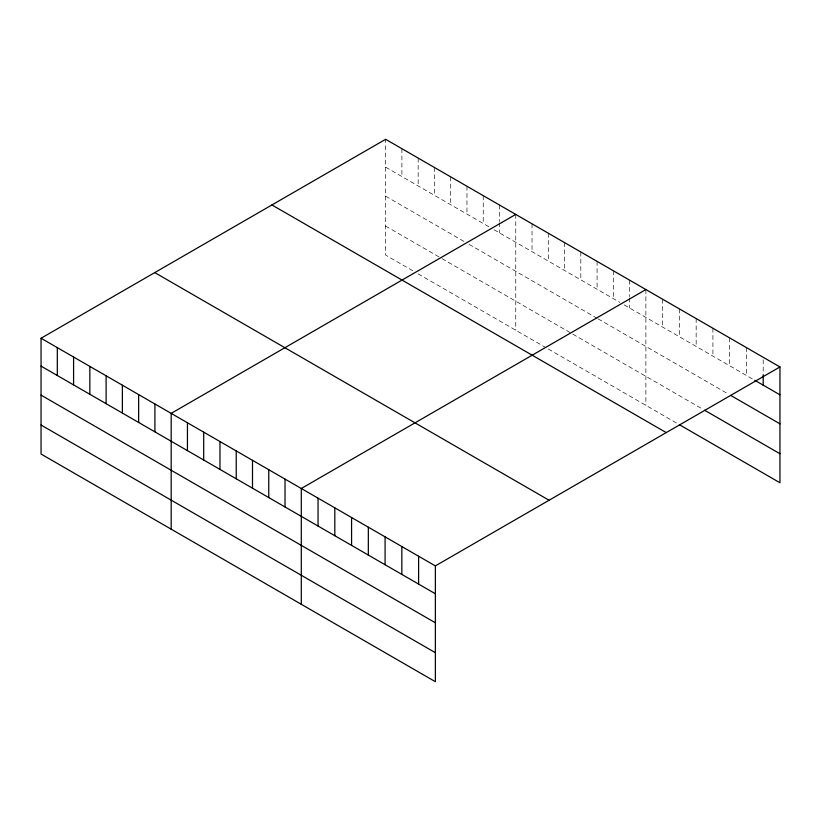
<?xml version="1.0" encoding="UTF-8"?>
<svg xmlns="http://www.w3.org/2000/svg" width="821" height="821" viewBox="0 0 821 821"><rect width="100%" height="100%" fill="white"/><g stroke="black" fill="none" stroke-linecap="round" stroke-linejoin="round"><path stroke-width="0.62" stroke-dasharray="4.11 3.08" d="M385.634 167.166L489.737 227.263M494.068 229.767L619.855 302.395M624.196 304.899L753.76 379.702M385.634 196.188L464.789 241.887M469.13 244.391L597.083 318.261M598.17 318.887L728.627 394.213M385.634 226.083L440.939 258.01M442.026 258.636L703.494 409.597M412.747 270.756L385.634 255.105L385.634 139.303M418.166 273.886L546.119 347.755M548.295 349.007L678.351 424.098M763.191 359.814L763.191 375.012M746.433 347.601L746.433 375.474M729.674 337.934L729.674 365.797M712.915 328.256L712.915 356.119M696.157 318.579L696.157 346.441M679.398 308.901L679.398 336.774M662.639 299.224L662.639 327.097M645.881 289.556L645.881 405.348M629.615 280.166L629.615 296.627M629.615 297.89L629.615 308.029M613.349 270.766L613.349 298.639M597.083 261.376L597.083 289.249M580.816 251.985L580.816 279.858M564.55 242.595L564.55 270.468M548.295 233.205L548.295 261.078M532.029 223.815L532.029 251.688M515.762 214.425L515.762 330.227M499.496 205.034L499.496 221.506M499.496 222.768L499.496 232.897M483.23 195.644L483.23 223.507M466.964 186.254L466.964 214.117M450.698 176.864L450.698 204.727M434.432 167.474L434.432 195.336M418.166 158.084L418.166 185.946M401.9 148.693L401.9 176.556"/><path stroke-width="1.23" d="M41.05 338.242L435.366 565.895L435.366 681.697L41.05 454.044L41.05 338.242L385.634 139.303L779.95 366.956L779.95 482.758L679.398 424.703M515.762 214.425L171.179 413.374L171.179 529.176M645.881 289.556L301.297 488.495L301.297 604.297M435.366 565.895L779.95 366.956M754.817 380.308L779.95 394.819M730.721 395.414L779.95 423.841M704.541 410.202L779.95 453.736M271.925 204.952L666.242 432.605M154.759 272.593L549.075 500.246M41.05 366.115L435.366 593.768M41.05 395.127L435.366 622.78M41.05 425.021L435.366 652.685M763.191 375.012L763.191 385.141M418.607 556.228L418.607 584.09M401.849 546.55L401.849 574.413M385.09 536.872L385.09 564.735M368.331 527.195L368.331 555.068M351.573 517.528L351.573 545.39M334.814 507.85L334.814 535.713M318.055 498.173L318.055 526.035M285.031 479.105L285.031 506.968M268.765 469.715L268.765 497.577M252.499 460.324L252.499 488.187M236.232 450.934L236.232 478.797M219.966 441.544L219.966 469.407M203.7 432.154L203.7 460.017M187.445 422.764L187.445 450.626M154.912 403.983L154.912 431.846M138.646 394.593L138.646 422.456M122.38 385.193L122.38 413.066M106.114 375.802L106.114 403.675M89.848 366.412L89.848 394.285M73.582 357.022L73.582 384.895M57.316 347.632L57.316 375.505"/></g></svg>
